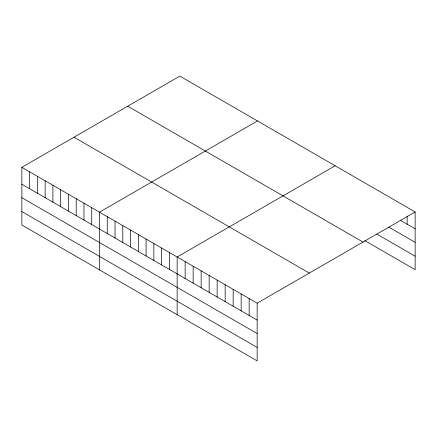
<?xml version="1.0" encoding="UTF-8"?>
<svg xmlns="http://www.w3.org/2000/svg" width="437" height="437" viewBox="0 0 437 437"><rect width="100%" height="100%" fill="white"/><g stroke="black" fill="none" stroke-linecap="round" stroke-linejoin="round"><path stroke-width="0.66" d="M21.85 167.327L257.153 303.18L257.153 360.891L21.85 225.039L21.85 167.327L179.847 76.109L415.15 211.961L415.15 269.673L364.862 240.64M257.497 120.94L99.499 212.158L99.499 269.869M335.146 165.77L177.149 256.989L177.149 314.7M257.153 303.18L415.15 211.961M400.292 220.281L415.15 228.862M388.864 227.153L415.15 242.327M376.863 234.101L415.15 256.202M127.708 106.213L363.01 242.065M73.99 137.223L309.292 273.076M21.85 184.228L257.153 320.081M21.85 197.693L257.153 333.546M21.85 211.568L257.153 347.42M407.147 216.129L407.147 224.241M249.156 298.558L249.156 315.459M241.153 293.943L241.153 310.844M233.156 289.321L233.156 306.222M225.153 284.706L225.153 301.601M217.151 280.084L217.151 296.985M209.154 275.468L209.154 292.364M201.151 270.847L201.151 287.748M193.154 266.226L193.154 283.127M185.151 261.61L185.151 278.506M169.387 252.51L169.387 269.405M161.619 248.025L161.619 264.92M153.857 243.54L153.857 260.441M146.089 239.055L146.089 255.956M138.327 234.576L138.327 251.472M130.559 230.091L130.559 246.992M122.797 225.607L122.797 242.508M115.029 221.127L115.029 238.023M107.267 216.643L107.267 233.544M91.737 207.673L91.737 224.574M83.97 203.194L83.97 220.09M76.207 198.709L76.207 215.61M68.44 194.225L68.44 211.126M60.677 189.745L60.677 206.641M52.91 185.261L52.91 202.162M45.148 180.776L45.148 197.677M37.38 176.291L37.38 193.192M29.618 171.812L29.618 188.708"/></g></svg>
